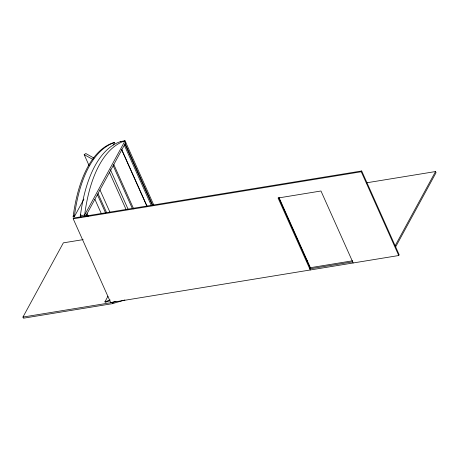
<?xml version="1.0" encoding="UTF-8"?>
<svg xmlns="http://www.w3.org/2000/svg" width="459" height="459" viewBox="0 0 459 459"><rect width="100%" height="100%" fill="white"/><g stroke="black" fill="none" stroke-linecap="round" stroke-linejoin="round"><path stroke-width="0.69" d="M73.124 216.9A148.957 67.536 80.7 0 1 113.522 142.686L114.739 142.491A148.957 67.536 80.7 0 0 74.335 216.705L73.124 216.9L73.807 215.644M73.205 218.8L73.624 218.025L361.698 170.977L399.169 254.751L398.751 255.525L110.676 302.573L73.205 218.8L361.273 171.752L361.698 170.977M74.335 216.705L83.922 199.091M113.367 145.004L114.739 142.491M113.258 302.383L112.57 303.64L23.455 318.196L22.95 317.071L63.353 242.857L83.159 239.621M80.83 217.044L80.245 215.736L80.922 214.502M85.397 216.705L125.8 142.491M109.821 300.737L105.283 302.338L104.927 301.798L107.94 296.279M307.157 261.332L307.748 260.253M310.439 267.597L309.756 268.854L352.667 261.848M395.147 245.754L435.545 171.546L436.05 172.67L395.647 246.879M89.144 165.716L84.175 154.614L85.844 153.547L93.957 158.057M104.927 301.798L110.12 299.974M116.029 301.299L112.61 302.303L113.258 303.399L124.882 299.979M120.648 141.521L125.049 140.804L153.811 205.104M80.245 215.736L84.645 215.019L125.049 140.804A148.957 67.536 80.7 0 0 84.645 215.019L85.15 216.143M366.391 182.837L435.545 171.546M352.592 260.798L310.387 267.695L278.992 197.502M22.95 317.071L112.071 302.515L112.57 303.64M84.175 154.614L92.913 159.474M361.273 171.752L398.751 255.525M353.166 262.973L320.973 191.001L278.068 198.013L310.261 269.978M278.779 197.892L310.387 268.549M125.169 143.65L152.887 205.609M124.957 144.04L152.382 205.345M124.326 145.199L151.166 205.202M121.543 149.152L147.213 206.544M121.515 149.456L146.932 206.269M113.809 164.523L133.644 208.874M113.178 165.682L132.433 208.73M110.389 169.641L128.21 209.476M109.598 172.67L125.955 209.241M99.953 189.877L109.885 212.081M98.025 193.514L106.488 212.425M97.394 194.673L105.564 212.936M94.898 199.281L101.319 213.63M87.084 213.613L88.254 216.229M86.453 214.772L87.038 216.08M80.985 217.021L80.4 215.713A148.957 67.536 80.7 0 1 120.803 141.498"/></g></svg>
